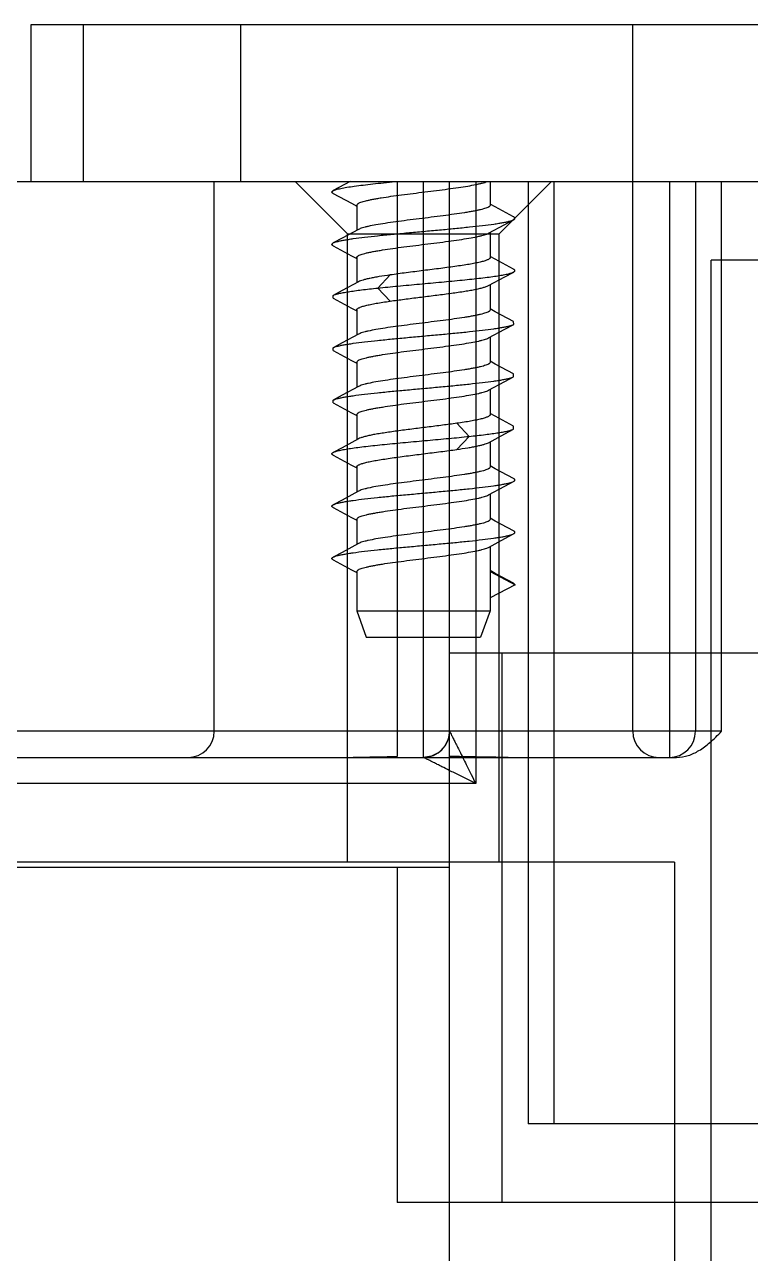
# Model space of a CAD drawing. Header units: millimetres. Extents: x 12 to 87, y 10 to 126.
# Drawn here: x 27.79 to 41.67, y 36.88 to 60.36 of the extents above; entities that cross this region are included whole.
import ezdxf

# ---------------------------------------------------------------- set-up
doc = ezdxf.new("R2010")
doc.units = ezdxf.units.MM
doc.header["$LTSCALE"] = 8.881126
doc.layers.get('0').update_dxf_attribs({"linetype": 'CONTINUOUS'})

msp = doc.modelspace()

# ---------------------------------------------------------------- linework, layer by layer
at = {"color": 7}
for p, q in [((27.918, 57.356), (27.918, 60.356)), ((27.918, 60.356), (43.418, 60.356)), ((28.918, 57.356), (28.918, 60.356)), ((31.918, 60.356), (31.918, 57.356)), ((39.418, 57.356), (39.418, 60.356)), ((23.943, 57.356), (53.618, 57.356)), ((31.418, 46.856), (31.418, 57.356)), ((33.968, 56.356), (32.968, 57.356)), ((34.016, 57.356), (33.694, 57.183)), ((34.918, 57.356), (34.918, 46.374)), ((35.418, 46.356), (35.418, 57.356)), ((35.918, 19.19), (35.918, 57.356)), ((36.418, 57.356), (36.418, 45.856)), ((36.693, 57.356), (36.693, 56.906)), ((36.868, 56.356), (37.868, 57.356)), ((37.418, 57.356), (37.418, 39.356)), ((37.918, 39.356), (37.918, 57.356)), ((39.418, 46.856), (39.418, 57.356)), ((40.118, 57.356), (40.118, 46.356)), ((40.618, 57.356), (40.618, 46.856)), ((41.118, 46.856), (41.118, 57.356)), ((33.694, 57.128), (34.043, 56.941)), ((34.043, 56.941), (34.143, 56.887)), ((34.143, 56.906), (34.143, 56.424)), ((36.79, 56.871), (36.693, 56.924)), ((37.142, 56.683), (36.79, 56.871)), ((33.968, 44.356), (33.968, 56.356)), ((33.968, 56.356), (36.868, 56.356)), ((36.693, 56.387), (36.693, 55.906)), ((36.868, 44.356), (36.868, 56.356)), ((33.694, 56.128), (34.043, 55.941)), ((34.043, 55.941), (34.143, 55.887)), ((34.143, 55.906), (34.143, 55.424)), ((36.79, 55.871), (36.693, 55.924)), ((37.142, 55.683), (36.79, 55.871)), ((51.918, 55.856), (40.918, 55.856)), ((40.918, 19.756), (40.918, 55.856)), ((34.78, 55.572), (34.543, 55.322)), ((33.694, 55.128), (33.694, 55.183)), ((34.543, 55.322), (34.78, 55.072)), ((36.693, 55.387), (36.693, 54.906)), ((33.694, 55.128), (34.043, 54.941)), ((34.043, 54.941), (34.143, 54.887)), ((34.143, 54.906), (34.143, 54.424)), ((36.79, 54.871), (36.693, 54.924)), ((37.142, 54.683), (36.79, 54.871)), ((37.143, 54.629), (37.142, 54.683)), ((36.693, 54.387), (36.693, 53.905)), ((33.694, 54.128), (33.694, 54.183)), ((33.694, 54.128), (34.043, 53.941)), ((34.043, 53.941), (34.143, 53.887)), ((34.143, 53.906), (34.143, 53.424)), ((36.79, 53.871), (36.693, 53.924)), ((37.142, 53.683), (36.79, 53.871)), ((37.142, 53.628), (37.142, 53.683)), ((36.693, 53.387), (36.693, 52.905)), ((33.694, 53.128), (33.693, 53.183)), ((33.694, 53.128), (34.043, 52.941)), ((34.043, 52.941), (34.143, 52.887)), ((34.143, 52.906), (34.143, 52.424)), ((36.79, 52.872), (36.693, 52.924)), ((37.142, 52.683), (36.79, 52.872)), ((36.055, 52.739), (36.293, 52.489)), ((37.142, 52.628), (37.142, 52.683)), ((36.293, 52.489), (36.055, 52.239)), ((36.693, 52.387), (36.693, 51.905)), ((33.694, 52.128), (34.043, 51.941)), ((34.043, 51.941), (34.143, 51.887)), ((34.143, 51.906), (34.143, 51.424)), ((36.79, 51.872), (36.693, 51.924)), ((37.142, 51.683), (36.79, 51.872)), ((36.693, 51.387), (36.693, 50.905)), ((33.694, 51.128), (34.043, 50.941)), ((34.043, 50.941), (34.143, 50.887)), ((34.143, 50.906), (34.143, 50.424)), ((36.79, 50.872), (36.693, 50.924)), ((37.142, 50.683), (36.79, 50.872)), ((36.693, 50.387), (36.693, 49.156)), ((33.693, 50.129), (34.042, 49.941)), ((34.042, 49.941), (34.143, 49.887)), ((34.143, 49.906), (34.143, 49.156)), ((36.791, 49.871), (36.693, 49.924)), ((36.693, 49.905), (37.168, 49.656)), ((37.142, 49.683), (36.791, 49.871)), ((37.168, 49.656), (36.693, 49.406)), ((37.168, 49.656), (37.142, 49.683)), ((34.143, 49.156), (36.693, 49.156)), ((34.143, 49.156), (34.325, 48.656)), ((36.693, 49.156), (36.511, 48.656)), ((34.325, 48.656), (36.511, 48.656)), ((35.918, 48.356), (52.365, 48.356)), ((36.918, 48.356), (36.918, 37.856)), ((41.118, 46.856), (26.218, 46.856)), ((27.084, 46.356), (40.252, 46.356)), ((36.418, 45.856), (26.668, 45.856)), ((35.918, 44.256), (24.343, 44.256)), ((40.218, 44.356), (26.218, 44.356)), ((34.918, 44.256), (34.918, 37.856)), ((40.218, 44.356), (40.218, 17.756)), ((51.918, 39.356), (37.418, 39.356)), ((52.918, 37.856), (34.918, 37.856))]:
    msp.add_line(p, q, dxfattribs=at)
for points in [[(36.659, 56.369), (36.976, 56.539), (37.143, 56.629)], [(34.177, 56.443), (33.863, 56.274), (33.694, 56.183)], [(34.178, 55.443), (33.863, 55.274), (33.694, 55.183)], [(36.659, 55.369), (36.976, 55.539), (37.143, 55.628)], [(36.659, 54.369), (36.976, 54.539), (37.143, 54.629)], [(34.177, 54.442), (33.863, 54.273), (33.694, 54.183)], [(36.659, 53.369), (36.976, 53.539), (37.142, 53.628)], [(34.177, 53.442), (33.863, 53.273), (33.693, 53.183)], [(36.658, 52.368), (36.975, 52.539), (37.142, 52.628)], [(34.177, 52.442), (33.863, 52.273), (33.693, 52.183)], [(34.177, 51.442), (33.863, 51.273), (33.693, 51.183)], [(36.659, 51.369), (36.976, 51.539), (37.142, 51.628)], [(36.658, 50.368), (36.975, 50.539), (37.142, 50.628)], [(34.177, 50.442), (33.863, 50.273), (33.694, 50.183)], [(35.918, 46.856), (35.893, 46.701), (35.822, 46.562), (35.712, 46.451), (35.573, 46.38), (35.418, 46.356)]]:
    msp.add_lwpolyline(points, dxfattribs=at)
for centre, start, end in [((30.918, 46.856), 270, 360), ((35.418, 46.856), 270, 360), ((39.918, 46.856), 180, 270), ((40.118, 46.856), 270, 360)]:
    msp.add_arc(centre, 0.5, start, end, dxfattribs=at)
for points, knots in [([(33.694, 57.183), (33.702, 57.187), (33.721, 57.195), (33.753, 57.206), (33.793, 57.216), (33.86, 57.231), (33.962, 57.25), (34.104, 57.271), (34.27, 57.292), (34.457, 57.313), (34.661, 57.335), (34.803, 57.348), (34.876, 57.355)], [0, 0, 0, 0, 0.022095, 0.050337, 0.084809, 0.12537, 0.223924, 0.34431, 0.484691, 0.642817, 0.815709, 1, 1, 1, 1]), ([(34.143, 56.906), (34.143, 56.917), (34.157, 56.931), (34.174, 56.941), (34.194, 56.951), (34.224, 56.963), (34.268, 56.977), (34.321, 56.991), (34.382, 57.005), (34.451, 57.019), (34.528, 57.033), (34.643, 57.052), (34.802, 57.076), (35.005, 57.103), (35.221, 57.131), (35.444, 57.159), (35.665, 57.186), (35.879, 57.214), (36.078, 57.242), (36.257, 57.269), (36.391, 57.293), (36.483, 57.313), (36.54, 57.327), (36.589, 57.34), (36.618, 57.351), (36.631, 57.356)], [0, 0, 0, 0, 0.013499, 0.01867, 0.024675, 0.03925, 0.057275, 0.078697, 0.10339, 0.131202, 0.161934, 0.195363, 0.269302, 0.350792, 0.437348, 0.526318, 0.614973, 0.700595, 0.780563, 0.852443, 0.914077, 0.940479, 0.963687, 0.98356, 1, 1, 1, 1]), ([(33.694, 57.128), (33.69, 57.13), (33.684, 57.134), (33.675, 57.141), (33.67, 57.148), (33.668, 57.156), (33.67, 57.163), (33.675, 57.17), (33.683, 57.177), (33.69, 57.181), (33.694, 57.183)], [0, 0, 0, 0, 0.168128, 0.303059, 0.410212, 0.500203, 0.590061, 0.69696, 0.83177, 1, 1, 1, 1]), ([(36.693, 56.906), (36.693, 56.894), (36.678, 56.88), (36.66, 56.869), (36.639, 56.859), (36.607, 56.846), (36.561, 56.832), (36.505, 56.818), (36.441, 56.803), (36.368, 56.789), (36.287, 56.775), (36.166, 56.755), (36, 56.731), (35.788, 56.702), (35.564, 56.674), (35.335, 56.645), (35.109, 56.617), (34.893, 56.588), (34.694, 56.56), (34.519, 56.532), (34.391, 56.507), (34.305, 56.487), (34.253, 56.473), (34.212, 56.459), (34.187, 56.448), (34.177, 56.443)], [0, 0, 0, 0, 0.013886, 0.019256, 0.025497, 0.040659, 0.059426, 0.081729, 0.107428, 0.136349, 0.16827, 0.202949, 0.279456, 0.363426, 0.452149, 0.542747, 0.63228, 0.717844, 0.796673, 0.866237, 0.924349, 0.948549, 0.969286, 0.986443, 1, 1, 1, 1]), ([(33.694, 56.183), (33.704, 56.188), (33.73, 56.199), (33.776, 56.212), (33.835, 56.226), (33.905, 56.24), (33.987, 56.253), (34.117, 56.273), (34.303, 56.296), (34.551, 56.324), (34.826, 56.351), (35.118, 56.378), (35.42, 56.406), (35.722, 56.433), (36.014, 56.461), (36.288, 56.488), (36.536, 56.515), (36.722, 56.539), (36.852, 56.558), (36.933, 56.572), (37.003, 56.586), (37.061, 56.599), (37.106, 56.613), (37.132, 56.623), (37.143, 56.629)], [0, 0, 0, 0, 0.010241, 0.024003, 0.041236, 0.061838, 0.085681, 0.112624, 0.17516, 0.247542, 0.327477, 0.412638, 0.500483, 0.588297, 0.673458, 0.753292, 0.825491, 0.887939, 0.914874, 0.938644, 0.95911, 0.976196, 0.989836, 1, 1, 1, 1]), ([(37.143, 56.629), (37.146, 56.631), (37.153, 56.635), (37.161, 56.641), (37.167, 56.648), (37.168, 56.656), (37.166, 56.663), (37.161, 56.67), (37.153, 56.677), (37.146, 56.681), (37.142, 56.683)], [0, 0, 0, 0, 0.167441, 0.301853, 0.408566, 0.498317, 0.588447, 0.696151, 0.831706, 1, 1, 1, 1]), ([(34.143, 55.906), (34.143, 55.918), (34.158, 55.931), (34.176, 55.942), (34.197, 55.953), (34.229, 55.965), (34.275, 55.979), (34.331, 55.993), (34.395, 56.008), (34.468, 56.022), (34.549, 56.036), (34.67, 56.056), (34.836, 56.081), (35.048, 56.109), (35.272, 56.137), (35.501, 56.166), (35.728, 56.194), (35.944, 56.223), (36.143, 56.251), (36.317, 56.279), (36.445, 56.304), (36.532, 56.324), (36.583, 56.338), (36.625, 56.353), (36.649, 56.363), (36.659, 56.369)], [0, 0, 0, 0, 0.013862, 0.019231, 0.025473, 0.040643, 0.059418, 0.081731, 0.10744, 0.136373, 0.168306, 0.202999, 0.279532, 0.363529, 0.452275, 0.542891, 0.632435, 0.718, 0.796819, 0.866363, 0.924442, 0.948622, 0.969337, 0.986471, 1, 1, 1, 1]), ([(33.694, 56.128), (33.69, 56.13), (33.684, 56.134), (33.675, 56.141), (33.67, 56.148), (33.668, 56.156), (33.67, 56.163), (33.675, 56.17), (33.683, 56.177), (33.69, 56.181), (33.694, 56.183)], [0, 0, 0, 0, 0.168388, 0.303777, 0.411402, 0.501602, 0.591173, 0.697487, 0.831794, 1, 1, 1, 1]), ([(36.693, 55.906), (36.693, 55.902), (36.691, 55.894), (36.681, 55.883), (36.667, 55.873), (36.648, 55.863), (36.624, 55.853), (36.594, 55.842), (36.56, 55.832), (36.505, 55.817), (36.424, 55.8), (36.315, 55.779), (36.19, 55.759), (36.052, 55.738), (35.903, 55.718), (35.691, 55.69), (35.418, 55.656), (35.095, 55.615), (34.883, 55.587), (34.78, 55.572)], [0, 0, 0, 0, 0.005473, 0.012233, 0.020982, 0.032032, 0.045505, 0.061436, 0.079819, 0.100612, 0.149139, 0.20633, 0.271283, 0.342936, 0.420108, 0.501505, 0.671468, 0.841419, 1, 1, 1, 1]), ([(37.143, 55.628), (37.146, 55.631), (37.153, 55.635), (37.161, 55.641), (37.167, 55.648), (37.168, 55.656), (37.166, 55.663), (37.161, 55.67), (37.152, 55.677), (37.146, 55.681), (37.142, 55.683)], [0, 0, 0, 0, 0.167927, 0.302233, 0.408429, 0.497951, 0.588345, 0.696303, 0.831855, 1, 1, 1, 1]), ([(34.78, 55.572), (34.71, 55.562), (34.609, 55.547), (34.481, 55.525), (34.399, 55.509), (34.327, 55.493), (34.266, 55.477), (34.217, 55.461), (34.189, 55.449), (34.178, 55.443)], [0, 0, 0, 0, 0.34354, 0.495202, 0.631372, 0.75081, 0.852498, 0.935638, 1, 1, 1, 1]), ([(34.543, 55.322), (34.672, 55.336), (34.938, 55.362), (35.345, 55.399), (35.755, 55.436), (36.089, 55.468), (36.341, 55.494), (36.512, 55.513), (36.666, 55.532), (36.803, 55.55), (36.92, 55.569), (37.003, 55.586), (37.059, 55.599), (37.093, 55.608), (37.12, 55.618), (37.136, 55.625), (37.143, 55.628)], [0, 0, 0, 0, 0.148, 0.306762, 0.467146, 0.619937, 0.69075, 0.75654, 0.816367, 0.869267, 0.914482, 0.951578, 0.966959, 0.980168, 0.991178, 1, 1, 1, 1]), ([(33.694, 55.183), (33.7, 55.186), (33.714, 55.193), (33.75, 55.205), (33.806, 55.22), (33.889, 55.237), (33.989, 55.254), (34.107, 55.271), (34.293, 55.295), (34.44, 55.312), (34.543, 55.322)], [0, 0, 0, 0, 0.024115, 0.053818, 0.130048, 0.227978, 0.346499, 0.484451, 0.640529, 1, 1, 1, 1]), ([(34.78, 55.072), (34.871, 55.085), (35.059, 55.11), (35.346, 55.147), (35.636, 55.183), (35.915, 55.219), (36.133, 55.25), (36.29, 55.275), (36.391, 55.293), (36.48, 55.312), (36.553, 55.33), (36.612, 55.348), (36.645, 55.361), (36.659, 55.369)], [0, 0, 0, 0, 0.14413, 0.298518, 0.454988, 0.605213, 0.741238, 0.801653, 0.855929, 0.903386, 0.943456, 0.97572, 1, 1, 1, 1]), ([(34.143, 54.906), (34.143, 54.909), (34.145, 54.917), (34.154, 54.928), (34.169, 54.938), (34.188, 54.948), (34.212, 54.959), (34.241, 54.969), (34.276, 54.979), (34.331, 54.994), (34.412, 55.011), (34.521, 55.032), (34.646, 55.052), (34.734, 55.066), (34.78, 55.072)], [0, 0, 0, 0, 0.015973, 0.035653, 0.061133, 0.093343, 0.132632, 0.179094, 0.232709, 0.293347, 0.434843, 0.601603, 0.791123, 1, 1, 1, 1]), ([(36.693, 54.906), (36.693, 54.894), (36.678, 54.88), (36.66, 54.869), (36.639, 54.859), (36.607, 54.846), (36.561, 54.832), (36.505, 54.818), (36.441, 54.803), (36.368, 54.789), (36.287, 54.775), (36.166, 54.755), (36, 54.731), (35.788, 54.702), (35.564, 54.674), (35.335, 54.645), (35.108, 54.617), (34.892, 54.588), (34.694, 54.56), (34.519, 54.532), (34.391, 54.507), (34.305, 54.487), (34.253, 54.473), (34.211, 54.459), (34.187, 54.448), (34.177, 54.442)], [0, 0, 0, 0, 0.013883, 0.019254, 0.025496, 0.040663, 0.059434, 0.081743, 0.107448, 0.136376, 0.168304, 0.202991, 0.279514, 0.363499, 0.452233, 0.54284, 0.632378, 0.717942, 0.796763, 0.866313, 0.924405, 0.948593, 0.969317, 0.986459, 1, 1, 1, 1]), ([(33.694, 54.183), (33.704, 54.188), (33.73, 54.199), (33.776, 54.212), (33.834, 54.226), (33.904, 54.24), (33.986, 54.253), (34.116, 54.273), (34.303, 54.296), (34.551, 54.323), (34.825, 54.351), (35.117, 54.378), (35.419, 54.406), (35.721, 54.433), (36.013, 54.461), (36.287, 54.488), (36.535, 54.515), (36.721, 54.539), (36.851, 54.558), (36.933, 54.572), (37.003, 54.586), (37.061, 54.599), (37.106, 54.613), (37.132, 54.623), (37.143, 54.629)], [0, 0, 0, 0, 0.010228, 0.023968, 0.041173, 0.061743, 0.085559, 0.112486, 0.175019, 0.247375, 0.327293, 0.412463, 0.500313, 0.588142, 0.673324, 0.753172, 0.8254, 0.887874, 0.91481, 0.938575, 0.959053, 0.976163, 0.989826, 1, 1, 1, 1]), ([(34.143, 53.906), (34.143, 53.918), (34.158, 53.931), (34.176, 53.942), (34.197, 53.953), (34.229, 53.965), (34.275, 53.979), (34.331, 53.993), (34.395, 54.008), (34.468, 54.022), (34.549, 54.036), (34.67, 54.056), (34.836, 54.081), (35.048, 54.109), (35.272, 54.137), (35.502, 54.166), (35.728, 54.194), (35.944, 54.223), (36.143, 54.251), (36.318, 54.279), (36.446, 54.304), (36.532, 54.324), (36.583, 54.338), (36.625, 54.353), (36.649, 54.363), (36.659, 54.369)], [0, 0, 0, 0, 0.013868, 0.019238, 0.025481, 0.040651, 0.059427, 0.081741, 0.107452, 0.136386, 0.168321, 0.203014, 0.279552, 0.363552, 0.4523, 0.542918, 0.632462, 0.718027, 0.796844, 0.866384, 0.924458, 0.948635, 0.969346, 0.986475, 1, 1, 1, 1]), ([(36.693, 53.905), (36.693, 53.894), (36.678, 53.88), (36.66, 53.869), (36.639, 53.859), (36.607, 53.846), (36.561, 53.832), (36.505, 53.818), (36.441, 53.803), (36.368, 53.789), (36.287, 53.775), (36.166, 53.755), (36, 53.731), (35.788, 53.702), (35.563, 53.674), (35.334, 53.645), (35.108, 53.617), (34.892, 53.588), (34.693, 53.56), (34.518, 53.532), (34.39, 53.507), (34.304, 53.487), (34.253, 53.473), (34.211, 53.459), (34.187, 53.448), (34.177, 53.442)], [0, 0, 0, 0, 0.013868, 0.019237, 0.025481, 0.040651, 0.059428, 0.081743, 0.107454, 0.136389, 0.168325, 0.203018, 0.279555, 0.363555, 0.452304, 0.542921, 0.632463, 0.718026, 0.796844, 0.866384, 0.924458, 0.948634, 0.969345, 0.986474, 1, 1, 1, 1]), ([(33.693, 53.183), (33.704, 53.188), (33.73, 53.198), (33.775, 53.212), (33.833, 53.226), (33.903, 53.239), (33.985, 53.253), (34.115, 53.272), (34.301, 53.296), (34.549, 53.323), (34.823, 53.351), (35.115, 53.378), (35.417, 53.405), (35.718, 53.433), (36.011, 53.46), (36.285, 53.488), (36.533, 53.515), (36.72, 53.538), (36.85, 53.558), (36.932, 53.572), (37.002, 53.585), (37.06, 53.599), (37.106, 53.612), (37.132, 53.623), (37.142, 53.628)], [0, 0, 0, 0, 0.010175, 0.023837, 0.040947, 0.061427, 0.085194, 0.112132, 0.174611, 0.246847, 0.326701, 0.411876, 0.4997, 0.587548, 0.672717, 0.752633, 0.824987, 0.887522, 0.914447, 0.938262, 0.958837, 0.976044, 0.989778, 1, 1, 1, 1]), ([(34.143, 52.906), (34.143, 52.918), (34.158, 52.931), (34.176, 52.942), (34.197, 52.953), (34.229, 52.965), (34.275, 52.979), (34.331, 52.993), (34.395, 53.008), (34.468, 53.022), (34.549, 53.036), (34.67, 53.056), (34.836, 53.081), (35.048, 53.109), (35.272, 53.137), (35.501, 53.166), (35.727, 53.194), (35.944, 53.223), (36.142, 53.251), (36.317, 53.279), (36.445, 53.304), (36.531, 53.324), (36.583, 53.338), (36.625, 53.353), (36.649, 53.363), (36.659, 53.369)], [0, 0, 0, 0, 0.013883, 0.019254, 0.025496, 0.040662, 0.059433, 0.081742, 0.107447, 0.136375, 0.168302, 0.202989, 0.279511, 0.363496, 0.452232, 0.54284, 0.632378, 0.717942, 0.796764, 0.866315, 0.924406, 0.948594, 0.969318, 0.98646, 1, 1, 1, 1]), ([(36.693, 52.905), (36.693, 52.902), (36.691, 52.894), (36.681, 52.883), (36.667, 52.873), (36.648, 52.863), (36.624, 52.853), (36.594, 52.842), (36.56, 52.832), (36.505, 52.817), (36.424, 52.8), (36.315, 52.779), (36.19, 52.759), (36.102, 52.745), (36.055, 52.739)], [0, 0, 0, 0, 0.015972, 0.035651, 0.061129, 0.093338, 0.132627, 0.179088, 0.232705, 0.293347, 0.434848, 0.601611, 0.791125, 1, 1, 1, 1]), ([(36.055, 52.739), (35.965, 52.726), (35.777, 52.701), (35.49, 52.665), (35.2, 52.628), (34.921, 52.592), (34.703, 52.561), (34.546, 52.536), (34.445, 52.518), (34.356, 52.5), (34.283, 52.481), (34.224, 52.463), (34.19, 52.45), (34.177, 52.442)], [0, 0, 0, 0, 0.144131, 0.298521, 0.454988, 0.605212, 0.741237, 0.801652, 0.855928, 0.903386, 0.943456, 0.975721, 1, 1, 1, 1]), ([(36.293, 52.489), (36.396, 52.5), (36.543, 52.516), (36.729, 52.54), (36.847, 52.557), (36.947, 52.574), (37.03, 52.591), (37.086, 52.606), (37.122, 52.619), (37.136, 52.625), (37.142, 52.628)], [0, 0, 0, 0, 0.359459, 0.515541, 0.653504, 0.77203, 0.86995, 0.946171, 0.975881, 1, 1, 1, 1]), ([(33.693, 52.183), (33.7, 52.186), (33.716, 52.193), (33.743, 52.203), (33.777, 52.212), (33.833, 52.226), (33.916, 52.242), (34.033, 52.261), (34.17, 52.28), (34.324, 52.298), (34.495, 52.317), (34.746, 52.343), (35.08, 52.375), (35.491, 52.412), (35.897, 52.449), (36.164, 52.475), (36.293, 52.489)], [0, 0, 0, 0, 0.008825, 0.019838, 0.033048, 0.048429, 0.085526, 0.130738, 0.183631, 0.24346, 0.309252, 0.380066, 0.532861, 0.693245, 0.852001, 1, 1, 1, 1]), ([(36.055, 52.239), (36.126, 52.249), (36.227, 52.264), (36.355, 52.287), (36.437, 52.303), (36.509, 52.319), (36.57, 52.334), (36.619, 52.35), (36.647, 52.362), (36.658, 52.368)], [0, 0, 0, 0, 0.343549, 0.495214, 0.631382, 0.750815, 0.852499, 0.935637, 1, 1, 1, 1]), ([(33.694, 52.128), (33.69, 52.13), (33.683, 52.134), (33.675, 52.141), (33.67, 52.148), (33.668, 52.155), (33.669, 52.163), (33.675, 52.17), (33.683, 52.177), (33.69, 52.181), (33.693, 52.183)], [0, 0, 0, 0, 0.168267, 0.303828, 0.411716, 0.502021, 0.591482, 0.697644, 0.831945, 1, 1, 1, 1]), ([(34.143, 51.906), (34.143, 51.909), (34.145, 51.917), (34.154, 51.928), (34.169, 51.938), (34.188, 51.948), (34.212, 51.959), (34.241, 51.969), (34.276, 51.979), (34.331, 51.994), (34.412, 52.011), (34.521, 52.032), (34.646, 52.052), (34.784, 52.073), (34.933, 52.094), (35.145, 52.122), (35.418, 52.156), (35.741, 52.196), (35.953, 52.224), (36.055, 52.239)], [0, 0, 0, 0, 0.005473, 0.012233, 0.020982, 0.032033, 0.045507, 0.061438, 0.079821, 0.100613, 0.14914, 0.206331, 0.271283, 0.342936, 0.420109, 0.501506, 0.671471, 0.841421, 1, 1, 1, 1]), ([(36.693, 51.905), (36.693, 51.894), (36.678, 51.88), (36.66, 51.869), (36.639, 51.859), (36.607, 51.846), (36.561, 51.832), (36.505, 51.818), (36.441, 51.803), (36.368, 51.789), (36.287, 51.775), (36.166, 51.755), (36, 51.731), (35.788, 51.702), (35.564, 51.674), (35.335, 51.645), (35.108, 51.617), (34.892, 51.588), (34.693, 51.56), (34.518, 51.532), (34.39, 51.507), (34.304, 51.487), (34.253, 51.473), (34.211, 51.459), (34.187, 51.448), (34.177, 51.442)], [0, 0, 0, 0, 0.013862, 0.01923, 0.025472, 0.040641, 0.059417, 0.081729, 0.107437, 0.13637, 0.168302, 0.202995, 0.279529, 0.363526, 0.452271, 0.542886, 0.63243, 0.717997, 0.796816, 0.866359, 0.924439, 0.94862, 0.969336, 0.98647, 1, 1, 1, 1]), ([(37.142, 51.628), (37.146, 51.63), (37.153, 51.634), (37.161, 51.641), (37.166, 51.648), (37.168, 51.656), (37.166, 51.663), (37.161, 51.67), (37.152, 51.677), (37.146, 51.681), (37.142, 51.683)], [0, 0, 0, 0, 0.168424, 0.302826, 0.409152, 0.498727, 0.588946, 0.696543, 0.831812, 1, 1, 1, 1]), ([(33.693, 51.183), (33.704, 51.188), (33.729, 51.198), (33.775, 51.212), (33.833, 51.226), (33.903, 51.239), (33.984, 51.253), (34.114, 51.272), (34.3, 51.296), (34.548, 51.323), (34.822, 51.351), (35.114, 51.378), (35.416, 51.405), (35.718, 51.433), (36.01, 51.46), (36.285, 51.488), (36.533, 51.515), (36.719, 51.538), (36.849, 51.558), (36.931, 51.572), (37.001, 51.585), (37.06, 51.599), (37.106, 51.612), (37.132, 51.623), (37.142, 51.628)], [0, 0, 0, 0, 0.010167, 0.02381, 0.040897, 0.06136, 0.085125, 0.112061, 0.174514, 0.246714, 0.326543, 0.411704, 0.499515, 0.587357, 0.672516, 0.752452, 0.824831, 0.887371, 0.914316, 0.938159, 0.95876, 0.975992, 0.989753, 1, 1, 1, 1]), ([(33.694, 51.128), (33.69, 51.131), (33.683, 51.135), (33.675, 51.141), (33.67, 51.148), (33.667, 51.155), (33.669, 51.163), (33.675, 51.17), (33.683, 51.177), (33.689, 51.181), (33.693, 51.183)], [0, 0, 0, 0, 0.168221, 0.303678, 0.411275, 0.50133, 0.591086, 0.69789, 0.832432, 1, 1, 1, 1]), ([(34.143, 50.906), (34.143, 50.918), (34.158, 50.931), (34.176, 50.942), (34.197, 50.953), (34.229, 50.965), (34.275, 50.979), (34.331, 50.993), (34.395, 51.008), (34.468, 51.022), (34.549, 51.036), (34.67, 51.056), (34.836, 51.081), (35.048, 51.109), (35.272, 51.137), (35.501, 51.166), (35.727, 51.194), (35.943, 51.223), (36.142, 51.251), (36.317, 51.279), (36.445, 51.304), (36.531, 51.324), (36.582, 51.338), (36.624, 51.352), (36.649, 51.363), (36.659, 51.369)], [0, 0, 0, 0, 0.013887, 0.019256, 0.025497, 0.040659, 0.059426, 0.081729, 0.107428, 0.136349, 0.16827, 0.202949, 0.279456, 0.363427, 0.45215, 0.542748, 0.63228, 0.717844, 0.796673, 0.866237, 0.924349, 0.948549, 0.969286, 0.986443, 1, 1, 1, 1]), ([(36.693, 50.905), (36.693, 50.894), (36.678, 50.88), (36.66, 50.869), (36.639, 50.859), (36.607, 50.846), (36.561, 50.832), (36.505, 50.818), (36.441, 50.803), (36.368, 50.789), (36.287, 50.775), (36.166, 50.755), (36, 50.731), (35.788, 50.702), (35.564, 50.674), (35.335, 50.645), (35.109, 50.617), (34.893, 50.588), (34.694, 50.56), (34.519, 50.532), (34.391, 50.507), (34.305, 50.487), (34.254, 50.473), (34.212, 50.459), (34.187, 50.448), (34.177, 50.443)], [0, 0, 0, 0, 0.013851, 0.019215, 0.025454, 0.040619, 0.059388, 0.081692, 0.107391, 0.136313, 0.168235, 0.202914, 0.279421, 0.363391, 0.452115, 0.542713, 0.632246, 0.717812, 0.796644, 0.866214, 0.924332, 0.948535, 0.969277, 0.986438, 1, 1, 1, 1]), ([(33.694, 50.183), (33.704, 50.188), (33.73, 50.198), (33.775, 50.212), (33.833, 50.226), (33.903, 50.239), (33.984, 50.253), (34.114, 50.272), (34.3, 50.296), (34.548, 50.323), (34.822, 50.351), (35.114, 50.378), (35.416, 50.405), (35.717, 50.433), (36.009, 50.46), (36.284, 50.488), (36.532, 50.515), (36.718, 50.538), (36.848, 50.558), (36.93, 50.571), (37.001, 50.585), (37.059, 50.599), (37.105, 50.612), (37.131, 50.623), (37.142, 50.628)], [0, 0, 0, 0, 0.010161, 0.02376, 0.04082, 0.061312, 0.085116, 0.112062, 0.174483, 0.246612, 0.326473, 0.4116, 0.499391, 0.587202, 0.672356, 0.752321, 0.824713, 0.887196, 0.914176, 0.938081, 0.958755, 0.976041, 0.989798, 1, 1, 1, 1]), ([(37.142, 50.628), (37.146, 50.63), (37.152, 50.634), (37.161, 50.641), (37.166, 50.648), (37.168, 50.656), (37.166, 50.663), (37.161, 50.67), (37.152, 50.677), (37.146, 50.681), (37.142, 50.683)], [0, 0, 0, 0, 0.168219, 0.303055, 0.409993, 0.499852, 0.589797, 0.696898, 0.831825, 1, 1, 1, 1]), ([(34.143, 49.906), (34.143, 49.917), (34.158, 49.931), (34.176, 49.942), (34.197, 49.953), (34.229, 49.965), (34.275, 49.979), (34.331, 49.993), (34.395, 50.008), (34.468, 50.022), (34.548, 50.036), (34.669, 50.056), (34.835, 50.08), (35.047, 50.109), (35.271, 50.137), (35.5, 50.166), (35.726, 50.194), (35.942, 50.223), (36.141, 50.251), (36.316, 50.279), (36.444, 50.304), (36.53, 50.324), (36.582, 50.338), (36.624, 50.352), (36.648, 50.363), (36.658, 50.368)], [0, 0, 0, 0, 0.013885, 0.019247, 0.025481, 0.04063, 0.05938, 0.081663, 0.107339, 0.136235, 0.168128, 0.202778, 0.279226, 0.36314, 0.451813, 0.542374, 0.631887, 0.717453, 0.796308, 0.865925, 0.924118, 0.948368, 0.969161, 0.986378, 1, 1, 1, 1]), ([(33.693, 50.129), (33.69, 50.131), (33.683, 50.135), (33.675, 50.141), (33.669, 50.148), (33.667, 50.156), (33.669, 50.163), (33.675, 50.17), (33.683, 50.177), (33.69, 50.181), (33.694, 50.183)], [0, 0, 0, 0, 0.167677, 0.302288, 0.409161, 0.498968, 0.588933, 0.69636, 0.831742, 1, 1, 1, 1]), ([(35.918, 46.856), (35.918, 46.859), (35.927, 46.833), (35.937, 46.821), (35.96, 46.769), (35.99, 46.713), (36.028, 46.635), (36.074, 46.544), (36.127, 46.437), (36.188, 46.315), (36.257, 46.178), (36.335, 46.022), (36.389, 45.913), (36.418, 45.856)], [0, 0, 0, 0, 0.00814, 0.033997, 0.077832, 0.138877, 0.215317, 0.306805, 0.413244, 0.534806, 0.672315, 0.826999, 1, 1, 1, 1]), ([(40.252, 46.356), (40.329, 46.356), (40.481, 46.382), (40.698, 46.486), (40.909, 46.647), (41.044, 46.782), (41.118, 46.856)], [0, 0, 0, 0, 0.226251, 0.442675, 0.695379, 1, 1, 1, 1]), ([(33.802, 46.356), (33.923, 46.356), (34.167, 46.359), (34.538, 46.367), (34.79, 46.372), (34.918, 46.374)], [0, 0, 0, 0, 0.323, 0.656201, 1, 1, 1, 1]), ([(36.418, 45.856), (36.316, 45.906), (36.147, 45.991), (35.931, 46.098), (35.788, 46.171), (35.688, 46.22), (35.602, 46.264), (35.523, 46.306), (35.456, 46.33), (35.428, 46.356), (35.418, 46.356)], [0, 0, 0, 0, 0.305322, 0.507245, 0.645591, 0.736222, 0.807112, 0.906391, 0.974241, 1, 1, 1, 1]), ([(37.034, 46.356), (36.91, 46.356), (36.664, 46.359), (36.292, 46.367), (36.043, 46.372), (35.918, 46.374)], [0, 0, 0, 0, 0.330849, 0.664087, 1, 1, 1, 1])]:
    msp.add_open_spline(points, degree=3, knots=knots, dxfattribs=at)

doc.saveas('drawing.dxf')
